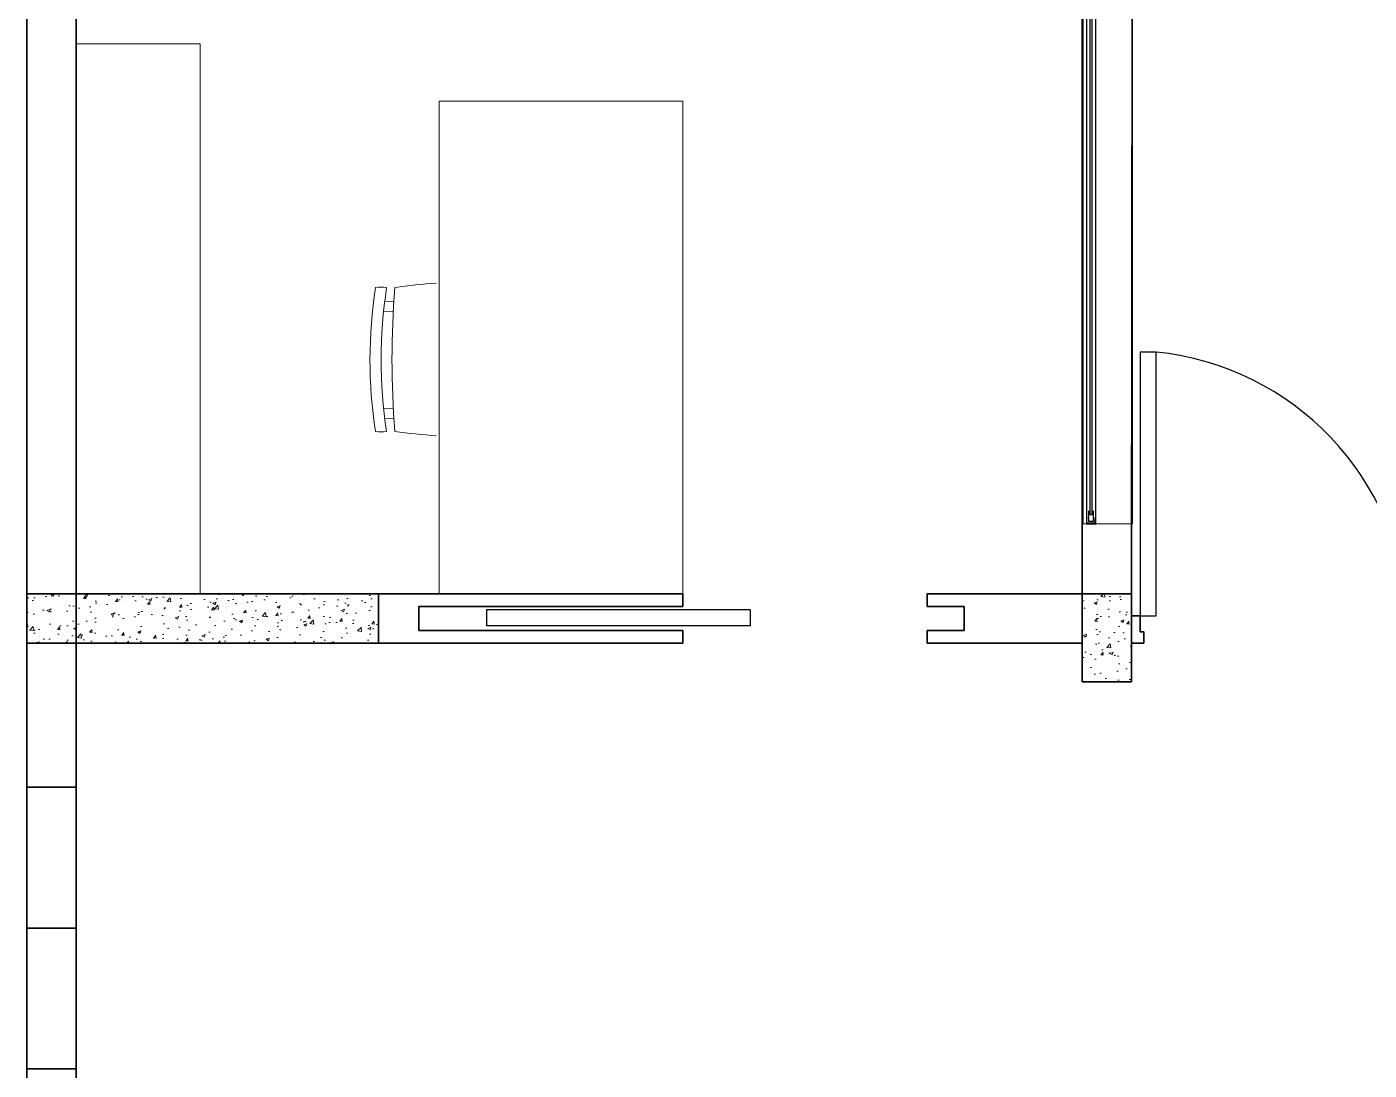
# Model space of a CAD drawing. Header units: inches. Extents: x 140.5 to 186.8, y 19 to 37.2.
# Drawn here: x 145.448 to 149.263, y 28.572 to 31.537 of the extents above; entities that cross this region are included whole.
import ezdxf

# ---------------------------------------------------------------- set-up
doc = ezdxf.new("R2010")
doc.units = ezdxf.units.IN
doc.header["$MEASUREMENT"] = 0
for name, color, linetype, lineweight in [('A-DOOR-FULL', 4, 'Continuous', 25), ('A-FLOR-PATT', 8, 'Continuous', 18), ('A-FURN', 8, 'Continuous', 18), ('A-GLAZ-FULL', 4, 'Continuous', 25), ('A-WALL-FULL', 7, 'Continuous', 35)]:
    doc.layers.add(name, color=color, linetype=linetype, lineweight=lineweight)

# ---------------------------------------------------------------- blocks, each defined once
blk = doc.blocks.new('porta scorrevole')
at = {"layer": 'A-DOOR-FULL'}
for p, q in [((113.3758, -84.2569), (113.3758, -85.0069)), ((113.3758, -84.2569), (113.4208, -84.2569)), ((113.4208, -84.2569), (113.4208, -85.0069)), ((113.3758, -85.0069), (113.4208, -85.0069))]:
    blk.add_line(p, q, dxfattribs=at)

msp = doc.modelspace()

# ---------------------------------------------------------------- hatches: boundary and pattern name
at = {"layer": 'A-FLOR-PATT'}
msp.add_hatch(color=256, dxfattribs=at).paths.add_polyline_path([(148.4862, 30.1412), (148.4837, 30.1412), (148.4837, 30.127), (148.4625, 30.127), (148.4625, 30.1412), (148.46, 30.1412), (148.46, 30.1245), (148.4862, 30.1245)])
h = msp.add_hatch(dxfattribs=at)
h.set_pattern_fill('AR-CONC', color=256, scale=0.0005, style=0)
h.set_pattern_definition([(50, (178.86213, 111.02678), (0.091092334, -0.00796954), [0.009525, -0.104775]), (355, (178.86213, 111.02678), (-0.01762141, 0.09552832), [0.00762, -0.08382]), (100.451, (178.86972, 111.02612), (0.07347125, 0.08755834), [0.008095, -0.089045]), (46.1842, (178.86213, 111.05218), (0.13553952, -0.02102116), [0.0142875, -0.1571625]), (96.6356, (178.87343, 111.05043), (0.11870212, 0.12371278), [0.0121425, -0.1335675]), (351.184, (178.86213, 111.05218), (0.1187023, 0.12371256), [0.01143, -0.12573]), (21, (178.87483, 111.04583), (0.07580744, -0.05113276), [0.009525, -0.104775]), (326, (178.87483, 111.04583), (0.03090101, 0.09209398), [0.00762, -0.08382]), (71.4514, (178.88115, 111.04157), (0.106708245, 0.04096143), [0.008095, -0.089045]), (37.5, (178.862132, 111.02678), (0.001544302, 0.04227752), [0, -0.082804, 0, -0.08509, 0, -0.0841375]), (7.5, (178.86213, 111.02678), (0.033409831, 0.050090287), [0, -0.048514, 0, -0.080899, 0, -0.0320675]), (327.5, (178.83381, 111.02678), (0.067795298, -0.002864372), [0, -0.03175, 0, -0.09906, 0, -0.131445]), (317.5, (178.82111, 111.02678), (0.07406459, 0.012713246), [0, -0.041275, 0, -0.065786, 0, -0.093345])])
h.paths.add_polyline_path([(145.4476, 29.9259), (145.4476, 29.7859), (146.4476, 29.7859), (146.4476, 29.9216, 0.366815), (146.4162, 29.9159), (146.4123, 29.9191, -0.089578), (146.4203, 29.9259)])
h = msp.add_hatch(dxfattribs=at)
h.set_pattern_fill('AR-CONC', color=256, scale=0.0005, style=0)
h.set_pattern_definition([(50, (178.85713, 111.02678), (0.091092334, -0.00796954), [0.009525, -0.104775]), (355, (178.85713, 111.02678), (-0.01762141, 0.09552832), [0.00762, -0.08382]), (100.451, (178.86472, 111.02612), (0.07347125, 0.08755834), [0.008095, -0.089045]), (46.1842, (178.85713, 111.05218), (0.13553952, -0.02102116), [0.0142875, -0.1571625]), (96.6356, (178.86843, 111.05043), (0.11870212, 0.12371278), [0.0121425, -0.1335675]), (351.184, (178.85713, 111.05218), (0.1187023, 0.12371256), [0.01143, -0.12573]), (21, (178.86983, 111.04583), (0.07580744, -0.05113276), [0.009525, -0.104775]), (326, (178.86983, 111.04583), (0.03090101, 0.09209398), [0.00762, -0.08382]), (71.4514, (178.87615, 111.04157), (0.106708245, 0.04096143), [0.008095, -0.089045]), (37.5, (178.857132, 111.02678), (0.001544302, 0.04227752), [0, -0.082804, 0, -0.08509, 0, -0.0841375]), (7.5, (178.85713, 111.02678), (0.033409831, 0.050090287), [0, -0.048514, 0, -0.080899, 0, -0.0320675]), (327.5, (178.82881, 111.02678), (0.067795298, -0.002864372), [0, -0.03175, 0, -0.09906, 0, -0.131445]), (317.5, (178.81611, 111.02678), (0.07406459, 0.012713246), [0, -0.041275, 0, -0.065786, 0, -0.093345])])
h.paths.add_polyline_path([(148.5876, 29.9259), (148.4476, 29.9259), (148.4476, 29.6759), (148.5876, 29.6759)])

# ---------------------------------------------------------------- linework, layer by layer
at = {"layer": 'A-DOOR-FULL'}
msp.add_lwpolyline([(148.6126, 30.6129), (148.6126, 29.8629), (148.6576, 29.8629), (148.6576, 30.6129)], close=True, dxfattribs=at)
msp.add_arc((148.5775, 29.8207), 0.7962, 3.0339, 84.229, dxfattribs=at)
at = {"layer": 'A-FURN'}
for p, q in [((148.45, 32.1245), (148.45, 30.1245)), ((148.59, 30.1245), (148.59, 32.1245)), ((145.5876, 29.9259), (145.5876, 31.4884)), ((145.94, 31.4884), (145.5876, 31.4884)), ((145.94, 31.4884), (145.94, 29.9259)), ((146.491, 30.7564), (146.4647, 30.7555)), ((146.4894, 30.7278), (146.4613, 30.727)), ((146.4613, 30.4525), (146.4892, 30.4517)), ((146.4648, 30.4239), (146.4909, 30.4232)), ((148.45, 30.1245), (148.59, 30.1245)), ((145.5876, 29.9259), (145.9376, 29.9259)), ((145.5876, 29.9259), (145.94, 29.9259))]:
    msp.add_line(p, q, dxfattribs=at)
msp.add_lwpolyline([(146.6194, 31.3258), (146.6194, 29.9259), (147.312, 29.9259), (147.312, 31.3258)], close=True, dxfattribs=at)
for points in [[(146.4383, 30.3875, -0.076111), (146.4388, 30.7965, -3.508425)], [(146.4698, 30.3875, -0.076135), (146.4703, 30.7965, -3.508425)], [(146.4935, 30.3873, -0.040002), (146.4939, 30.7966, -3.508425)]]:
    msp.add_lwpolyline(points, format="xyb", dxfattribs=at)
for centre, radius, start, end in [((146.4544, 30.6896), 0.1081, 81.5154, 98.2468), ((146.6973, 29.3654), 1.4455, 93.3835, 98.0879), ((146.4543, 30.4944), 0.1081, 261.5154, 278.2468), ((146.6999, 31.8189), 1.4464, 261.7935, 266.5154)]:
    msp.add_arc(centre, radius, start, end, dxfattribs=at)
at = {"layer": 'A-GLAZ-FULL'}
for p, q in [((148.46, 32.1245), (148.46, 30.1412)), ((148.4706, 30.1504), (148.4706, 32.093)), ((148.4756, 30.1504), (148.4756, 32.093)), ((148.4862, 30.1245), (148.4862, 32.1245)), ((148.4664, 30.1312), (148.4664, 30.1604)), ((148.4706, 30.1604), (148.4664, 30.1604)), ((148.4756, 30.1504), (148.4706, 30.1504)), ((148.4798, 30.1604), (148.4756, 30.1604)), ((148.4798, 30.1312), (148.4798, 30.1604)), ((148.46, 30.1412), (148.46, 30.1245)), ((148.4625, 30.1412), (148.46, 30.1412)), ((148.46, 30.1245), (148.4862, 30.1245)), ((148.4837, 30.127), (148.4625, 30.127)), ((148.4798, 30.1312), (148.4664, 30.1312)), ((148.4837, 30.1412), (148.4837, 30.127)), ((148.4862, 30.1412), (148.4837, 30.1412))]:
    msp.add_line(p, q, dxfattribs=at)
at = {"layer": 'A-WALL-FULL'}
for p, q in [((145.4476, 29.9259), (145.4476, 32.4965)), ((148.5876, 29.9259), (148.5904, 32.4965)), ((145.5876, 32.3565), (145.5876, 29.7859)), ((148.4476, 29.9259), (148.4476, 32.3565)), ((145.4476, 29.9259), (145.4476, 29.7859)), ((146.4476, 29.9259), (147.312, 29.9259)), ((147.312, 29.8902), (147.312, 29.9259)), ((148.0068, 29.9259), (148.0068, 29.8902)), ((148.0068, 29.9259), (148.4476, 29.9259)), ((146.562, 29.8902), (146.562, 29.8216)), ((147.312, 29.8902), (146.562, 29.8902)), ((148.0068, 29.8902), (148.112, 29.8902)), ((148.112, 29.8216), (148.112, 29.8902)), ((146.562, 29.8359), (146.562, 29.8759)), ((147.312, 29.8216), (146.562, 29.8216)), ((147.312, 29.7859), (147.312, 29.8216)), ((148.0068, 29.8216), (148.0068, 29.7859)), ((148.0068, 29.8216), (148.112, 29.8216)), ((145.4476, 29.7859), (145.5876, 29.7859)), ((145.4476, 29.3759), (145.4476, 29.7859)), ((145.5876, 29.7859), (145.5876, 29.3759)), ((147.312, 29.7859), (146.4476, 29.7859)), ((148.0068, 29.7859), (148.4476, 29.7855)), ((145.5876, 29.3759), (145.4476, 29.3759)), ((145.4476, 29.3759), (145.5876, 29.3759)), ((145.4476, 28.9759), (145.4476, 29.3759)), ((145.5876, 29.3759), (145.5876, 28.9759)), ((145.5876, 28.9759), (145.4476, 28.9759)), ((145.4476, 28.9759), (145.5876, 28.9759)), ((145.4476, 28.5759), (145.4476, 28.9759)), ((145.5876, 28.9759), (145.5876, 28.5759)), ((145.5876, 28.5759), (145.4476, 28.5759)), ((145.4476, 28.5759), (145.5876, 28.5759)), ((145.4476, 28.1759), (145.4476, 28.5759)), ((145.5876, 28.5759), (145.5876, 28.1759))]:
    msp.add_line(p, q, dxfattribs=at)
for points in [[(145.4476, 29.9259), (146.4476, 29.9259), (146.4476, 29.7859), (145.4476, 29.7859)], [(148.4476, 29.9259), (148.5876, 29.9259), (148.5876, 29.6759), (148.4476, 29.6759)]]:
    msp.add_lwpolyline(points, close=True, dxfattribs=at)
for points in [[(148.5876, 29.8179), (148.5876, 29.8629), (148.6126, 29.8629), (148.6126, 29.8179)], [(148.5876, 29.8179), (148.5876, 29.7859), (148.6226, 29.7859), (148.6226, 29.8179), (148.6126, 29.8179)]]:
    msp.add_lwpolyline(points, dxfattribs=at)

# ---------------------------------------------------------------- block references
at = {"layer": 'A-WALL-FULL', "rotation": 270}
msp.add_blockref('porta scorrevole', (231.761, 143.2558), dxfattribs=at)

doc.saveas('drawing.dxf')
